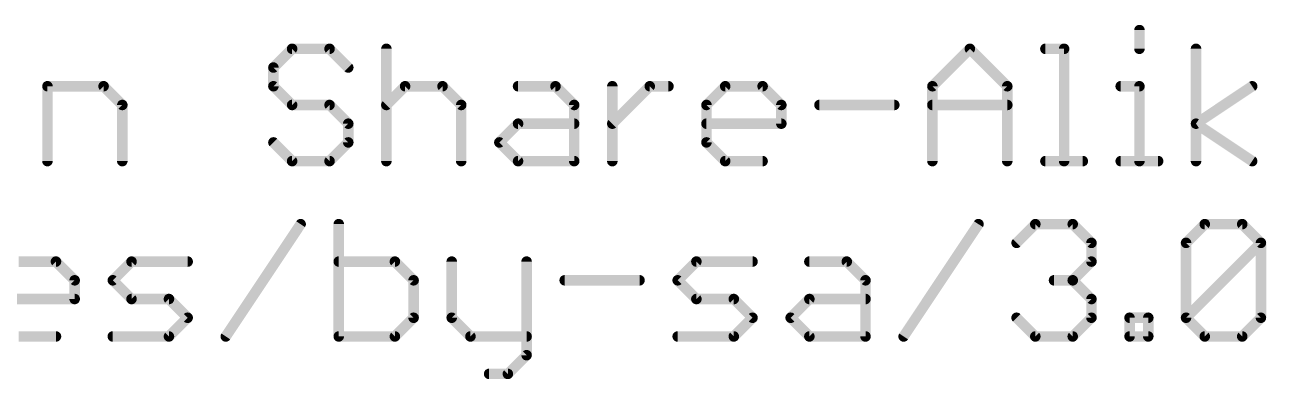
# Model space of a CAD drawing. Extents: x -27 to 80, y -11 to 53.
# Drawn here: x 42.66 to 60.65, y -8.16 to -3.03 of the extents above; entities that cross this region are included whole.
import ezdxf

# ---------------------------------------------------------------- set-up
doc = ezdxf.new("R2010")
doc.units = 0
doc.layers.add('27', color=253, linetype='CONTINUOUS')

msp = doc.modelspace()

# ---------------------------------------------------------------- linework, layer by layer
at = {"layer": '27', "const_width": 0.1524}
for points in [[(58.8095, -3.1056), (58.8095, -3.3768)], [(46.5308, -3.3768), (46.2597, -3.648)], [(47.0731, -3.3768), (46.5308, -3.3768)], [(47.3443, -3.648), (47.0731, -3.3768)], [(47.8968, -3.3768), (47.8968, -5.0038)], [(55.8097, -3.9191), (56.3521, -3.3768)], [(56.3521, -3.3768), (56.8944, -3.9191)], [(57.4469, -3.3768), (57.7181, -3.3768)], [(57.7181, -3.3768), (57.7181, -5.0038)], [(59.6298, -5.0038), (59.6298, -3.3768)], [(46.2597, -3.648), (46.2597, -3.9191)], [(42.9853, -5.0038), (42.9853, -3.9191)], [(42.9853, -3.9191), (43.7988, -3.9191)], [(43.7988, -3.9191), (44.07, -4.1903)], [(46.2597, -3.9191), (46.5308, -4.1903)], [(47.8968, -4.1903), (48.168, -3.9191)], [(48.168, -3.9191), (48.7103, -3.9191)], [(48.7103, -3.9191), (48.9815, -4.1903)], [(49.8051, -3.9191), (50.3475, -3.9191)], [(50.3475, -3.9191), (50.6186, -4.1903)], [(51.1711, -5.0038), (51.1711, -3.9191)], [(51.1711, -4.4615), (51.7135, -3.9191)], [(51.7135, -3.9191), (51.9846, -3.9191)], [(52.5354, -4.1903), (52.8066, -3.9191)], [(52.8066, -3.9191), (53.3489, -3.9191)], [(53.3489, -3.9191), (53.6201, -4.1903)], [(55.8097, -5.0038), (55.8097, -3.9191)], [(56.8944, -3.9191), (56.8944, -5.0038)], [(58.5383, -3.9191), (58.8095, -3.9191)], [(58.8095, -3.9191), (58.8095, -5.0038)], [(59.6298, -4.4615), (60.4433, -3.9191)], [(44.07, -4.1903), (44.07, -5.0038)], [(46.5308, -4.1903), (47.0731, -4.1903)], [(47.0731, -4.1903), (47.3443, -4.4615)], [(48.9815, -4.1903), (48.9815, -5.0038)], [(50.6186, -4.1903), (50.6186, -5.0038)], [(52.5354, -4.7326), (52.5354, -4.1903)], [(53.6201, -4.1903), (53.6201, -4.4615)], [(54.1726, -4.1903), (55.2572, -4.1903)], [(55.8097, -4.1903), (56.8944, -4.1903)], [(47.3443, -4.4615), (47.3443, -4.7326)], [(49.534, -4.7326), (49.8051, -4.4615)], [(49.8051, -4.4615), (50.6186, -4.4615)], [(53.6201, -4.4615), (52.5354, -4.4615)], [(60.4433, -5.0038), (59.6298, -4.4615)], [(46.5308, -5.0038), (46.2597, -4.7326)], [(47.3443, -4.7326), (47.0731, -5.0038)], [(49.8051, -5.0038), (49.534, -4.7326)], [(52.8066, -5.0038), (52.5354, -4.7326)], [(47.0731, -5.0038), (46.5308, -5.0038)], [(50.6186, -5.0038), (49.8051, -5.0038)], [(53.3489, -5.0038), (52.8066, -5.0038)], [(57.4469, -5.0038), (57.9892, -5.0038)], [(58.5383, -5.0038), (59.0807, -5.0038)], [(45.5695, -7.5438), (46.6541, -5.9168)], [(47.2066, -5.9168), (47.2066, -7.5438)], [(55.3924, -7.5438), (56.4771, -5.9168)], [(57.0296, -6.188), (57.3007, -5.9168)], [(57.3007, -5.9168), (57.8431, -5.9168)], [(57.8431, -5.9168), (58.1142, -6.188)], [(59.4853, -6.188), (59.7565, -5.9168)], [(59.7565, -5.9168), (60.2988, -5.9168)], [(60.2988, -5.9168), (60.57, -6.188)], [(58.1142, -6.188), (58.1142, -6.4591)], [(59.4853, -7.2726), (59.4853, -6.188)], [(59.4853, -7.2726), (60.57, -6.188)], [(60.57, -6.188), (60.57, -7.2726)], [(42.5663, -6.4591), (43.1087, -6.4591)], [(43.1087, -6.4591), (43.3798, -6.7303)], [(43.9323, -6.7303), (44.2035, -6.4591)], [(44.2035, -6.4591), (45.017, -6.4591)], [(48.0201, -6.4591), (47.2066, -6.4591)], [(48.2913, -6.7303), (48.0201, -6.4591)], [(48.8438, -6.4591), (48.8438, -7.2726)], [(49.9285, -6.4591), (49.9285, -7.815)], [(52.1181, -6.7303), (52.3893, -6.4591)], [(52.3893, -6.4591), (53.2028, -6.4591)], [(54.0264, -6.4591), (54.5688, -6.4591)], [(54.5688, -6.4591), (54.8399, -6.7303)], [(58.1142, -6.4591), (57.8431, -6.7303)], [(43.3798, -6.7303), (43.3798, -7.0015)], [(44.2035, -7.0015), (43.9323, -6.7303)], [(48.2913, -7.2726), (48.2913, -6.7303)], [(50.4809, -6.7303), (51.5656, -6.7303)], [(52.3893, -7.0015), (52.1181, -6.7303)], [(54.8399, -6.7303), (54.8399, -7.5438)], [(57.8431, -6.7303), (57.5719, -6.7303)], [(57.8431, -6.7303), (58.1142, -7.0015)], [(43.3798, -7.0015), (42.2952, -7.0015)], [(44.7458, -7.0015), (44.2035, -7.0015)], [(45.017, -7.2726), (44.7458, -7.0015)], [(52.9316, -7.0015), (52.3893, -7.0015)], [(53.2028, -7.2726), (52.9316, -7.0015)], [(53.7553, -7.2726), (54.0264, -7.0015)], [(54.0264, -7.0015), (54.8399, -7.0015)], [(58.1142, -7.0015), (58.1142, -7.2726)], [(44.7458, -7.5438), (45.017, -7.2726)], [(48.0201, -7.5438), (48.2913, -7.2726)], [(48.8438, -7.2726), (49.115, -7.5438)], [(52.9316, -7.5438), (53.2028, -7.2726)], [(54.0264, -7.5438), (53.7553, -7.2726)], [(57.3007, -7.5438), (57.0296, -7.2726)], [(58.1142, -7.2726), (57.8431, -7.5438)], [(58.6667, -7.5438), (58.6667, -7.2726)], [(58.6667, -7.2726), (58.9379, -7.2726)], [(58.9379, -7.2726), (58.9379, -7.5438)], [(59.7565, -7.5438), (59.4853, -7.2726)], [(60.57, -7.2726), (60.2988, -7.5438)], [(43.1087, -7.5438), (42.5663, -7.5438)], [(43.9323, -7.5438), (44.7458, -7.5438)], [(47.2066, -7.5438), (48.0201, -7.5438)], [(49.115, -7.5438), (49.9285, -7.5438)], [(52.1181, -7.5438), (52.9316, -7.5438)], [(54.8399, -7.5438), (54.0264, -7.5438)], [(57.8431, -7.5438), (57.3007, -7.5438)], [(58.9379, -7.5438), (58.6667, -7.5438)], [(60.2988, -7.5438), (59.7565, -7.5438)], [(49.9285, -7.815), (49.6573, -8.0861)], [(49.6573, -8.0861), (49.3861, -8.0861)]]:
    msp.add_lwpolyline(points, dxfattribs=at)
at = {"layer": '27', "const_width": 0.0762}
for points in [[(58.8476, -3.1056, 1), (58.7714, -3.1056)], [(46.5308, -3.3387, 1), (46.5308, -3.4149)], [(46.5578, -3.4038, 1), (46.5039, -3.3499)], [(47.1001, -3.3499, 1), (47.0462, -3.4038)], [(47.0731, -3.4149, 1), (47.0731, -3.3387)], [(47.9349, -3.3768, 1), (47.8587, -3.3768)], [(56.379, -3.3499, 1), (56.3251, -3.4038)], [(56.379, -3.4038, 1), (56.3251, -3.3499)], [(57.4469, -3.3387, 1), (57.4469, -3.4149)], [(57.7562, -3.3768, 1), (57.68, -3.3768)], [(57.7181, -3.4149, 1), (57.7181, -3.3387)], [(58.7714, -3.3768, 1), (58.8476, -3.3768)], [(59.6679, -3.3768, 1), (59.5917, -3.3768)], [(46.2327, -3.621, 1), (46.2866, -3.6749)], [(46.2978, -3.648, 1), (46.2216, -3.648)], [(47.3174, -3.6749, 1), (47.3713, -3.621)], [(43.0234, -3.9191, 1), (42.9472, -3.9191)], [(42.9853, -3.881, 1), (42.9853, -3.9572)], [(43.8258, -3.8922, 1), (43.7719, -3.9461)], [(43.7988, -3.9572, 1), (43.7988, -3.881)], [(46.2866, -3.8922, 1), (46.2327, -3.9461)], [(46.2216, -3.9191, 1), (46.2978, -3.9191)], [(48.168, -3.881, 1), (48.168, -3.9572)], [(48.1949, -3.9461, 1), (48.141, -3.8922)], [(48.7372, -3.8922, 1), (48.6834, -3.9461)], [(48.7103, -3.9572, 1), (48.7103, -3.881)], [(49.8051, -3.881, 1), (49.8051, -3.9572)], [(50.3744, -3.8922, 1), (50.3205, -3.9461)], [(50.3475, -3.9572, 1), (50.3475, -3.881)], [(51.2092, -3.9191, 1), (51.133, -3.9191)], [(51.7135, -3.881, 1), (51.7135, -3.9572)], [(51.7404, -3.9461, 1), (51.6865, -3.8922)], [(51.9846, -3.9572, 1), (51.9846, -3.881)], [(52.8066, -3.881, 1), (52.8066, -3.9572)], [(52.8335, -3.9461, 1), (52.7796, -3.8922)], [(53.3759, -3.8922, 1), (53.322, -3.9461)], [(53.3489, -3.9572, 1), (53.3489, -3.881)], [(55.8478, -3.9191, 1), (55.7716, -3.9191)], [(55.7828, -3.8922, 1), (55.8367, -3.9461)], [(56.9325, -3.9191, 1), (56.8563, -3.9191)], [(56.8674, -3.9461, 1), (56.9213, -3.8922)], [(58.5383, -3.881, 1), (58.5383, -3.9572)], [(58.8476, -3.9191, 1), (58.7714, -3.9191)], [(58.8095, -3.9572, 1), (58.8095, -3.881)], [(60.4644, -3.9508, 1), (60.4221, -3.8874)], [(44.1081, -4.1903, 1), (44.0319, -4.1903)], [(44.0431, -4.2172, 1), (44.0969, -4.1634)], [(46.5308, -4.1522, 1), (46.5308, -4.2284)], [(46.5039, -4.2172, 1), (46.5578, -4.1634)], [(47.1001, -4.1634, 1), (47.0462, -4.2172)], [(47.0731, -4.2284, 1), (47.0731, -4.1522)], [(47.8699, -4.1634, 1), (47.9238, -4.2172)], [(49.0196, -4.1903, 1), (48.9434, -4.1903)], [(48.9545, -4.2172, 1), (49.0084, -4.1634)], [(50.6567, -4.1903, 1), (50.5805, -4.1903)], [(50.5917, -4.2172, 1), (50.6456, -4.1634)], [(52.5735, -4.1903, 1), (52.4973, -4.1903)], [(52.5085, -4.1634, 1), (52.5624, -4.2172)], [(53.6582, -4.1903, 1), (53.582, -4.1903)], [(53.5931, -4.2172, 1), (53.647, -4.1634)], [(54.1726, -4.1522, 1), (54.1726, -4.2284)], [(55.2572, -4.2284, 1), (55.2572, -4.1522)], [(55.8097, -4.1522, 1), (55.8097, -4.2284)], [(56.8944, -4.2284, 1), (56.8944, -4.1522)], [(47.3824, -4.4615, 1), (47.3062, -4.4615)], [(47.3174, -4.4884, 1), (47.3713, -4.4345)], [(49.8051, -4.4234, 1), (49.8051, -4.4996)], [(49.8321, -4.4884, 1), (49.7782, -4.4345)], [(50.6186, -4.4996, 1), (50.6186, -4.4234)], [(51.1442, -4.4345, 1), (51.1981, -4.4884)], [(52.5354, -4.4234, 1), (52.5354, -4.4996)], [(53.582, -4.4615, 1), (53.6582, -4.4615)], [(53.6201, -4.4996, 1), (53.6201, -4.4234)], [(59.6509, -4.4298, 1), (59.6086, -4.4932)], [(59.6086, -4.4298, 1), (59.6509, -4.4932)], [(46.2866, -4.7057, 1), (46.2327, -4.7596)], [(47.3713, -4.7596, 1), (47.3174, -4.7057)], [(49.5609, -4.7057, 1), (49.507, -4.7596)], [(49.507, -4.7057, 1), (49.5609, -4.7596)], [(52.5624, -4.7057, 1), (52.5085, -4.7596)], [(47.3062, -4.7326, 1), (47.3824, -4.7326)], [(52.4973, -4.7326, 1), (52.5735, -4.7326)], [(42.9472, -5.0038, 1), (43.0234, -5.0038)], [(44.0319, -5.0038, 1), (44.1081, -5.0038)], [(46.5308, -4.9657, 1), (46.5308, -5.0419)], [(46.5039, -5.0307, 1), (46.5578, -4.9769)], [(47.0462, -4.9769, 1), (47.1001, -5.0307)], [(47.0731, -5.0419, 1), (47.0731, -4.9657)], [(47.8587, -5.0038, 1), (47.9349, -5.0038)], [(48.9434, -5.0038, 1), (49.0196, -5.0038)], [(49.8051, -4.9657, 1), (49.8051, -5.0419)], [(49.7782, -5.0307, 1), (49.8321, -4.9769)], [(50.5805, -5.0038, 1), (50.6567, -5.0038)], [(50.6186, -5.0419, 1), (50.6186, -4.9657)], [(51.133, -5.0038, 1), (51.2092, -5.0038)], [(52.8066, -4.9657, 1), (52.8066, -5.0419)], [(52.7796, -5.0307, 1), (52.8335, -4.9769)], [(53.3489, -5.0419, 1), (53.3489, -4.9657)], [(55.7716, -5.0038, 1), (55.8478, -5.0038)], [(56.8563, -5.0038, 1), (56.9325, -5.0038)], [(57.4469, -4.9657, 1), (57.4469, -5.0419)], [(57.68, -5.0038, 1), (57.7562, -5.0038)], [(57.9892, -5.0419, 1), (57.9892, -4.9657)], [(58.5383, -4.9657, 1), (58.5383, -5.0419)], [(58.7714, -5.0038, 1), (58.8476, -5.0038)], [(59.0807, -5.0419, 1), (59.0807, -4.9657)], [(59.5917, -5.0038, 1), (59.6679, -5.0038)], [(60.4221, -5.0355, 1), (60.4644, -4.9721)], [(46.6858, -5.9379, 1), (46.6224, -5.8957)], [(47.2447, -5.9168, 1), (47.1685, -5.9168)], [(56.5088, -5.9379, 1), (56.4454, -5.8957)], [(57.3007, -5.8787, 1), (57.3007, -5.9549)], [(57.3277, -5.9438, 1), (57.2738, -5.8899)], [(57.87, -5.8899, 1), (57.8161, -5.9438)], [(57.8431, -5.9549, 1), (57.8431, -5.8787)], [(59.7565, -5.8787, 1), (59.7565, -5.9549)], [(59.7834, -5.9438, 1), (59.7295, -5.8899)], [(60.3257, -5.8899, 1), (60.2719, -5.9438)], [(60.2988, -5.9549, 1), (60.2988, -5.8787)], [(58.1523, -6.188, 1), (58.0761, -6.188)], [(59.5234, -6.188, 1), (59.4472, -6.188)], [(60.6081, -6.188, 1), (60.5319, -6.188)], [(60.5969, -6.2149, 1), (60.543, -6.161)], [(57.0026, -6.161, 1), (57.0565, -6.2149)], [(58.0873, -6.2149, 1), (58.1412, -6.161)], [(59.4584, -6.161, 1), (59.5123, -6.2149)], [(60.543, -6.2149, 1), (60.5969, -6.161)], [(43.1356, -6.4322, 1), (43.0817, -6.4861)], [(43.1087, -6.4972, 1), (43.1087, -6.421)], [(44.2035, -6.421, 1), (44.2035, -6.4972)], [(44.2304, -6.4861, 1), (44.1765, -6.4322)], [(45.017, -6.4972, 1), (45.017, -6.421)], [(47.2066, -6.421, 1), (47.2066, -6.4972)], [(48.0471, -6.4322, 1), (47.9932, -6.4861)], [(48.0201, -6.4972, 1), (48.0201, -6.421)], [(48.8819, -6.4591, 1), (48.8057, -6.4591)], [(49.9666, -6.4591, 1), (49.8904, -6.4591)], [(52.3893, -6.421, 1), (52.3893, -6.4972)], [(52.4162, -6.4861, 1), (52.3623, -6.4322)], [(53.2028, -6.4972, 1), (53.2028, -6.421)], [(54.0264, -6.421, 1), (54.0264, -6.4972)], [(54.5957, -6.4322, 1), (54.5418, -6.4861)], [(54.5688, -6.4972, 1), (54.5688, -6.421)], [(58.0761, -6.4591, 1), (58.1523, -6.4591)], [(58.1412, -6.4861, 1), (58.0873, -6.4322)], [(43.4179, -6.7303, 1), (43.3417, -6.7303)], [(43.9593, -6.7034, 1), (43.9054, -6.7572)], [(48.3294, -6.7303, 1), (48.2532, -6.7303)], [(50.4809, -6.6922, 1), (50.4809, -6.7684)], [(51.5656, -6.7684, 1), (51.5656, -6.6922)], [(52.145, -6.7034, 1), (52.0912, -6.7572)], [(54.878, -6.7303, 1), (54.8018, -6.7303)], [(57.5719, -6.6922, 1), (57.5719, -6.7684)], [(57.87, -6.7034, 1), (57.8161, -6.7572)], [(57.8431, -6.7684, 1), (57.8431, -6.6922)], [(43.3529, -6.7572, 1), (43.4068, -6.7034)], [(43.9054, -6.7034, 1), (43.9593, -6.7572)], [(48.2644, -6.7572, 1), (48.3182, -6.7034)], [(52.0912, -6.7034, 1), (52.145, -6.7572)], [(54.813, -6.7572, 1), (54.8669, -6.7034)], [(57.8161, -6.7034, 1), (57.87, -6.7572)], [(43.3417, -7.0015, 1), (43.4179, -7.0015)], [(43.3798, -7.0396, 1), (43.3798, -6.9634)], [(44.2035, -6.9634, 1), (44.2035, -7.0396)], [(44.1765, -7.0284, 1), (44.2304, -6.9745)], [(44.7728, -6.9745, 1), (44.7189, -7.0284)], [(44.7458, -7.0396, 1), (44.7458, -6.9634)], [(52.3893, -6.9634, 1), (52.3893, -7.0396)], [(52.3623, -7.0284, 1), (52.4162, -6.9745)], [(52.9585, -6.9745, 1), (52.9047, -7.0284)], [(52.9316, -7.0396, 1), (52.9316, -6.9634)], [(54.0264, -6.9634, 1), (54.0264, -7.0396)], [(54.0534, -7.0284, 1), (53.9995, -6.9745)], [(54.8399, -7.0396, 1), (54.8399, -6.9634)], [(58.1523, -7.0015, 1), (58.0761, -7.0015)], [(58.0873, -7.0284, 1), (58.1412, -6.9745)], [(45.0439, -7.2996, 1), (44.99, -7.2457)], [(44.99, -7.2996, 1), (45.0439, -7.2457)], [(48.2532, -7.2726, 1), (48.3294, -7.2726)], [(48.3182, -7.2996, 1), (48.2644, -7.2457)], [(48.8707, -7.2457, 1), (48.8169, -7.2996)], [(48.8057, -7.2726, 1), (48.8819, -7.2726)], [(53.2297, -7.2996, 1), (53.1758, -7.2457)], [(53.1758, -7.2996, 1), (53.2297, -7.2457)], [(53.7822, -7.2457, 1), (53.7283, -7.2996)], [(53.7283, -7.2457, 1), (53.7822, -7.2996)], [(57.0565, -7.2457, 1), (57.0026, -7.2996)], [(58.0761, -7.2726, 1), (58.1523, -7.2726)], [(58.1412, -7.2996, 1), (58.0873, -7.2457)], [(58.7048, -7.2726, 1), (58.6286, -7.2726)], [(58.6667, -7.2345, 1), (58.6667, -7.3107)], [(58.976, -7.2726, 1), (58.8998, -7.2726)], [(58.9379, -7.3107, 1), (58.9379, -7.2345)], [(59.5123, -7.2457, 1), (59.4584, -7.2996)], [(59.4584, -7.2457, 1), (59.5123, -7.2996)], [(59.4472, -7.2726, 1), (59.5234, -7.2726)], [(60.5319, -7.2726, 1), (60.6081, -7.2726)], [(60.5969, -7.2996, 1), (60.543, -7.2457)], [(43.1087, -7.5819, 1), (43.1087, -7.5057)], [(43.9323, -7.5057, 1), (43.9323, -7.5819)], [(44.7189, -7.5169, 1), (44.7728, -7.5707)], [(44.7458, -7.5819, 1), (44.7458, -7.5057)], [(45.5378, -7.5227, 1), (45.6012, -7.5649)], [(47.2066, -7.5057, 1), (47.2066, -7.5819)], [(47.1685, -7.5438, 1), (47.2447, -7.5438)], [(47.9932, -7.5169, 1), (48.0471, -7.5707)], [(48.0201, -7.5819, 1), (48.0201, -7.5057)], [(49.115, -7.5057, 1), (49.115, -7.5819)], [(49.088, -7.5707, 1), (49.1419, -7.5169)], [(49.9285, -7.5819, 1), (49.9285, -7.5057)], [(52.1181, -7.5057, 1), (52.1181, -7.5819)], [(52.9047, -7.5169, 1), (52.9585, -7.5707)], [(52.9316, -7.5819, 1), (52.9316, -7.5057)], [(54.0264, -7.5057, 1), (54.0264, -7.5819)], [(53.9995, -7.5707, 1), (54.0534, -7.5169)], [(54.8018, -7.5438, 1), (54.878, -7.5438)], [(54.8399, -7.5819, 1), (54.8399, -7.5057)], [(55.3607, -7.5227, 1), (55.4241, -7.5649)], [(57.3007, -7.5057, 1), (57.3007, -7.5819)], [(57.2738, -7.5707, 1), (57.3277, -7.5169)], [(57.8161, -7.5169, 1), (57.87, -7.5707)], [(57.8431, -7.5819, 1), (57.8431, -7.5057)], [(58.6667, -7.5057, 1), (58.6667, -7.5819)], [(58.6286, -7.5438, 1), (58.7048, -7.5438)], [(58.8998, -7.5438, 1), (58.976, -7.5438)], [(58.9379, -7.5819, 1), (58.9379, -7.5057)], [(59.7565, -7.5057, 1), (59.7565, -7.5819)], [(59.7295, -7.5707, 1), (59.7834, -7.5169)], [(60.2719, -7.5169, 1), (60.3257, -7.5707)], [(60.2988, -7.5819, 1), (60.2988, -7.5057)], [(49.8904, -7.815, 1), (49.9666, -7.815)], [(49.9554, -7.8419, 1), (49.9015, -7.788)], [(49.3861, -8.048, 1), (49.3861, -8.1242)], [(49.6303, -8.0592, 1), (49.6842, -8.1131)], [(49.6573, -8.1242, 1), (49.6573, -8.048)]]:
    msp.add_lwpolyline(points, format="xyb", dxfattribs=at)

doc.saveas('drawing.dxf')
